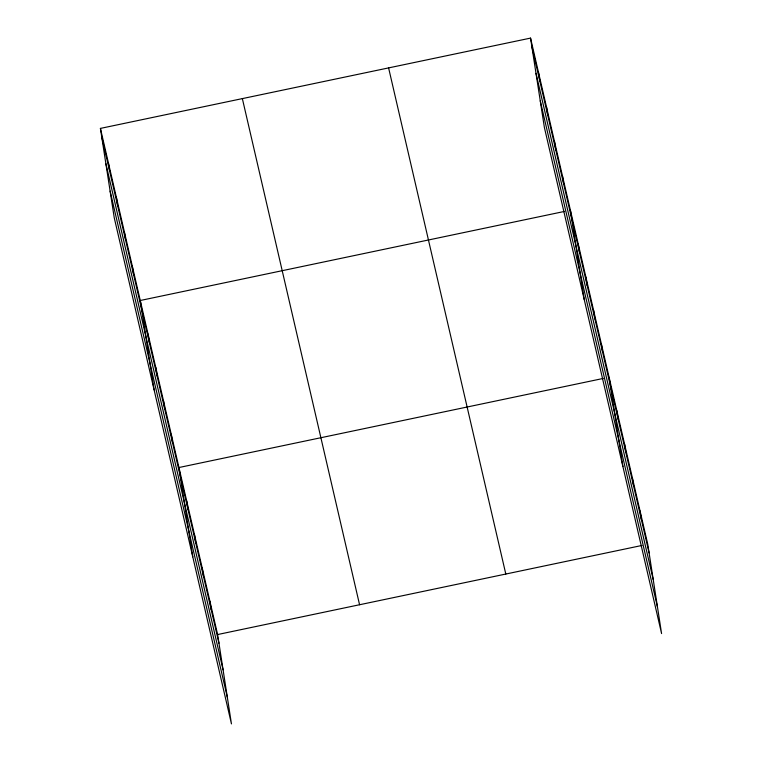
<?xml version="1.0" encoding="UTF-8"?>
<svg xmlns="http://www.w3.org/2000/svg" width="762" height="762" viewBox="0 0 762 762"><rect width="100%" height="100%" fill="white"/><g stroke="black" fill="none" stroke-linecap="round" stroke-linejoin="round"><path stroke-width="1.14" d="M100.413 128.407L217.618 634.546L231.458 723.9L114.243 217.761L100.413 128.407L530.543 38.1L647.757 544.239L661.587 633.593L544.382 127.454L530.543 38.1M564.623 211.398L140.265 300.495L154.095 389.849M603.304 378.428L178.946 467.525L192.776 556.87M217.618 634.546L641.985 545.449M531.886 46.758L649.091 552.898M536.01 73.39L653.215 579.53M540.258 100.822L657.463 606.962M388.601 67.904L505.806 574.043M242.354 98.603L359.569 604.742M101.756 137.065L218.961 643.204M105.88 163.697L223.085 669.836M110.128 191.129L227.333 697.268M640.013 510.835L641.356 519.494M632.279 477.431L633.622 486.089M624.545 444.027L625.888 452.676M616.81 410.623L618.153 419.271M609.076 377.209L622.906 466.563M601.342 343.805L602.675 352.463M593.608 310.401L594.941 319.059M585.864 276.997L587.207 285.655M578.129 243.592L579.472 252.251M570.395 210.188L584.225 299.542M562.423 175.774L563.766 184.423M554.46 141.351L555.793 150.009M546.487 106.937L547.83 115.595M538.515 72.514L539.858 81.172M209.883 601.142L211.226 609.8M202.149 567.738L203.492 576.396M194.415 534.333L195.758 542.992M186.68 500.929L188.024 509.588M171.212 434.121L172.545 442.77M163.468 400.707L164.811 409.365M155.734 367.303L157.077 375.961M147.999 333.899L149.342 342.557M132.293 266.081L133.636 274.739M124.32 231.658L125.663 240.316M116.357 197.244L117.691 205.902M108.385 162.83L109.728 171.479"/></g></svg>
